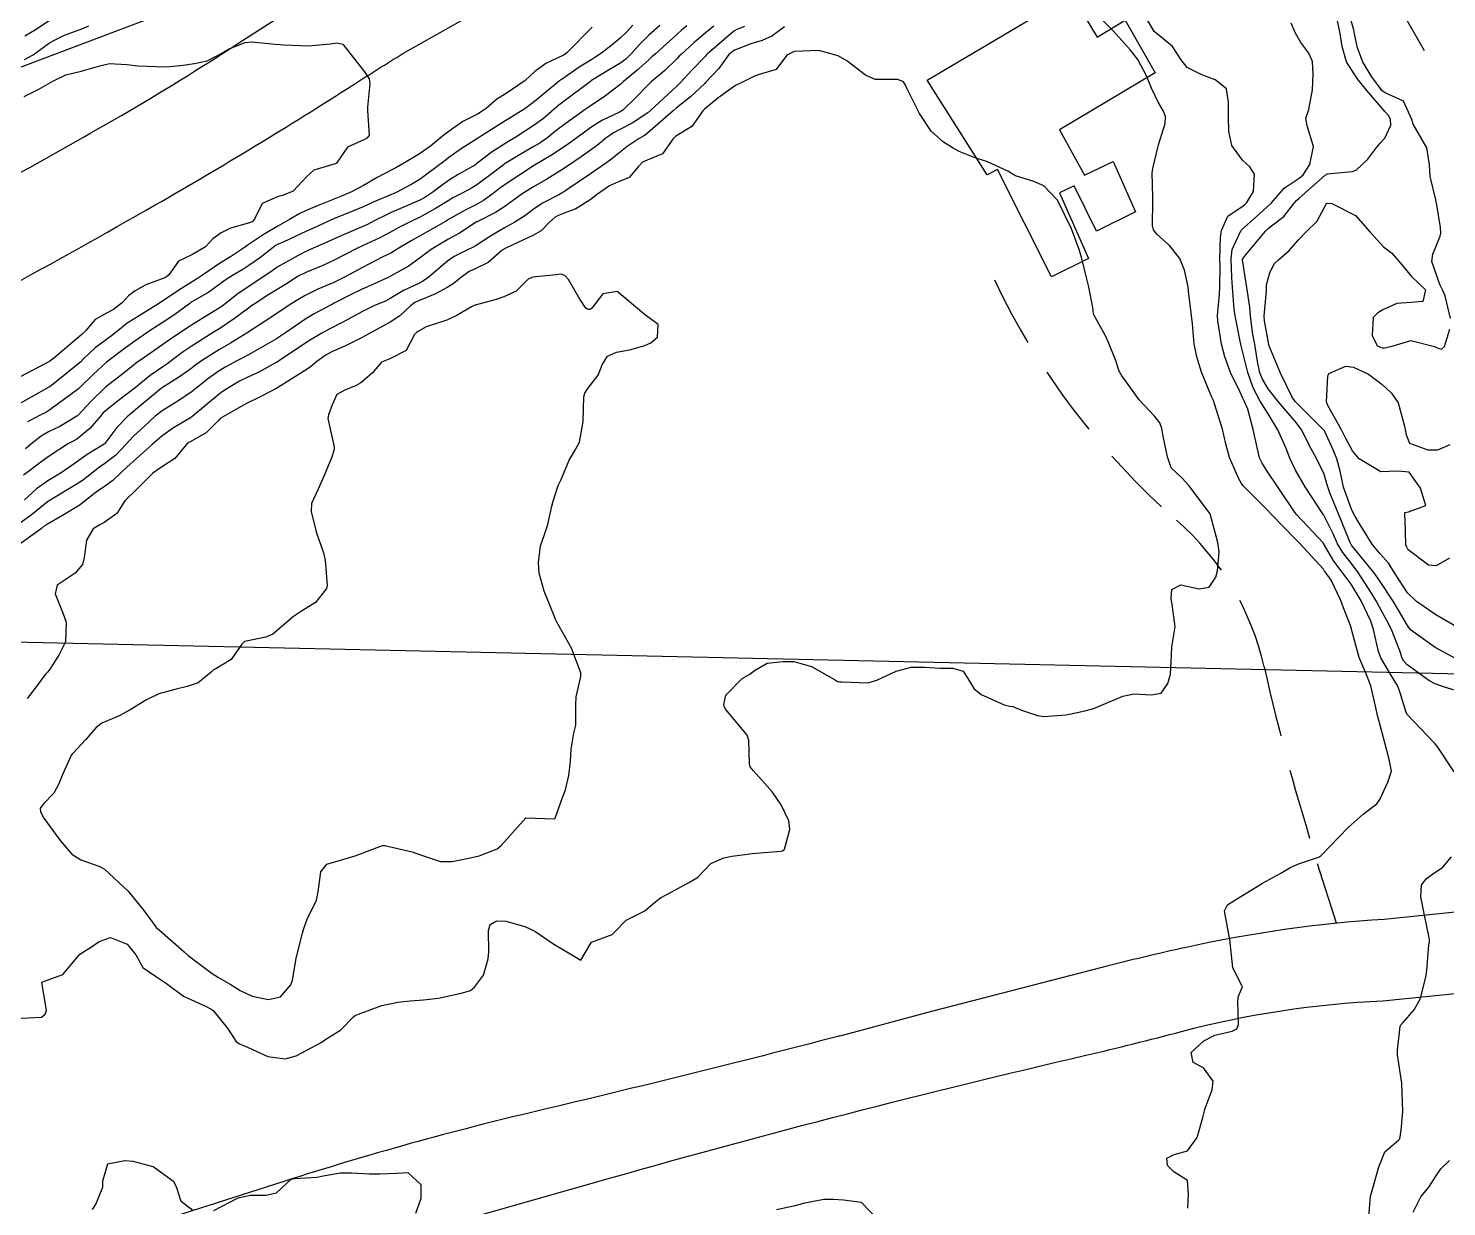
# Model space of a CAD drawing. Header units: metres. Extents: x 298520 to 308411, y 7433745 to 7450750.
# Drawn here: x 300466.6 to 300566.7, y 7445167.9 to 7445251 of the extents above; entities that cross this region are included whole.
import ezdxf

# ---------------------------------------------------------------- set-up
doc = ezdxf.new("R2010")
doc.units = ezdxf.units.M
doc.header["$LTSCALE"] = 10
doc.linetypes.add('CONTINUO', pattern=[0])
doc.linetypes.add('DASHED', pattern=[0.75, 0.5, -0.25])
for name, color, linetype in [('Curvas de Nivel 1m', 11, 'Continuous'), ('Curvas de Nivel 5m', 15, 'Continuous'), ('Edificações', 30, 'Continuous'), ('TEXTO', 45, 'Continuous'), ('Vias Primárias', 230, 'Continuous'), ('Vias Secundárias', 230, 'DASHED')]:
    doc.layers.add(name, color=color, linetype=linetype)

msp = doc.modelspace()

# ---------------------------------------------------------------- linework, layer by layer
at = {"layer": 'Curvas de Nivel 1m', "flags": 128}
for points, elevation in [([(300566.94, 7445230.56), (300566.56, 7445232.16), (300566.37, 7445232.57), (300566.17, 7445232.95), (300565.62, 7445234.58), (300565.68, 7445235.09), (300566.21, 7445236.37), (300566.26, 7445236.57), (300566.22, 7445236.96), (300565.97, 7445238.57), (300565.89, 7445238.93), (300565.49, 7445240.58), (300565.45, 7445241.4), (300565.27, 7445242.58), (300564.31, 7445244.25), (300564.2, 7445244.59), (300563.61, 7445245.89), (300562.33, 7445246.46), (300562.11, 7445246.62), (300561.38, 7445247.59), (300560.76, 7445248.64), (300560.37, 7445249.64), (300560.15, 7445250.64), (300560.11, 7445250.92), (300559.59, 7445252.65)], 677), ([(300466.37, 7445250.49), (300467.16, 7445250.97), (300468.32, 7445251.74)], 678), ([(300548.4, 7445167.78), (300548.45, 7445168.77), (300548.37, 7445169.74), (300547.42, 7445170.35), (300546.98, 7445170.79), (300546.93, 7445171.3), (300547.43, 7445171.57), (300548.39, 7445171.82), (300549.06, 7445172.77), (300549.47, 7445174.18), (300549.58, 7445174.65), (300549.61, 7445174.76), (300550.11, 7445176.13), (300550.19, 7445176.75), (300549.51, 7445177.68), (300548.79, 7445178.05), (300548.65, 7445178.77), (300549.53, 7445179.59), (300550.31, 7445179.98), (300551.54, 7445180.28), (300551.85, 7445180.43), (300551.98, 7445180.74), (300551.92, 7445182.38), (300551.99, 7445182.73), (300552.26, 7445183.41), (300551.59, 7445184.74), (300551.36, 7445186.74), (300551.29, 7445187.08), (300551, 7445188.75), (300551.21, 7445189.18), (300551.65, 7445189.47), (300553.66, 7445190.71), (300554.96, 7445191.41), (300555.68, 7445191.84), (300556.27, 7445192.1), (300557.69, 7445192.56), (300557.75, 7445192.61), (300557.8, 7445192.67), (300559.71, 7445194.64), (300560.77, 7445195.59), (300561.73, 7445196.31), (300561.94, 7445196.62), (300562.52, 7445197.84), (300562.76, 7445198.61), (300562.6, 7445199.44), (300562.31, 7445200.61), (300561.81, 7445202.47), (300561.77, 7445202.62), (300561.75, 7445202.69), (300561.32, 7445204.63), (300560.95, 7445205.52), (300560.48, 7445206.63), (300559.98, 7445208.54), (300559.96, 7445208.64), (300559.89, 7445208.9), (300559.39, 7445210.14), (300559.2, 7445210.65), (300558.51, 7445212.08), (300558.1, 7445212.67), (300558.03, 7445212.76), (300557.94, 7445212.89), (300556.27, 7445214.69), (300555.96, 7445215.02), (300554.33, 7445216.71), (300553.98, 7445217.07), (300552.31, 7445218.74), (300552.18, 7445218.91), (300552.01, 7445219.24), (300551.35, 7445220.75), (300551.09, 7445221.7), (300550.84, 7445222.75), (300550.29, 7445224.53), (300550.21, 7445224.76), (300550.08, 7445225.05), (300549.37, 7445226.77), (300549.03, 7445227.85), (300548.86, 7445228.77), (300548.73, 7445230.18), (300548.66, 7445230.77), (300548.44, 7445232.49), (300548.42, 7445232.78), (300548.18, 7445233.97), (300547.84, 7445234.79), (300547.11, 7445235.71), (300546.21, 7445236.5), (300545.98, 7445236.81), (300545.92, 7445237.11), (300545.93, 7445238.81), (300545.93, 7445239.13), (300545.9, 7445240.81), (300545.94, 7445241.14), (300546.28, 7445242.62), (300546.33, 7445242.81), (300546.8, 7445244.3), (300546.84, 7445244.8), (300546.69, 7445245.18), (300546.32, 7445245.82), (300545.85, 7445246.81), (300545.49, 7445247.68), (300544.88, 7445248.82), (300544.37, 7445249.47), (300543.14, 7445250.84), (300542.39, 7445251.59)], 673), ([(300567.18, 7445198.56), (300566.05, 7445200.3), (300565.82, 7445200.57), (300565.78, 7445200.62), (300563.91, 7445202.59), (300563.81, 7445202.76), (300563.38, 7445204.15), (300563.21, 7445204.6), (300562.69, 7445205.46), (300562.02, 7445206.62), (300561.86, 7445207.06), (300561.5, 7445208.62), (300561.31, 7445209.2), (300560.63, 7445210.63), (300559.92, 7445211.8), (300559.29, 7445212.65), (300558.71, 7445213.43), (300557.98, 7445214.67), (300557.97, 7445214.69), (300557.95, 7445214.72), (300556.09, 7445216.69), (300555.98, 7445216.83), (300554.73, 7445218.7), (300554.01, 7445219.78), (300553.65, 7445220.34), (300553.47, 7445220.72), (300553.19, 7445221.88), (300553.01, 7445222.73), (300552.64, 7445224.16), (300552.37, 7445224.74), (300552.28, 7445224.94), (300552.08, 7445225.39), (300551.41, 7445226.75), (300551.02, 7445227.84), (300550.79, 7445228.75), (300550.51, 7445230.39), (300550.5, 7445230.76), (300550.65, 7445232.27), (300550.67, 7445232.75), (300550.68, 7445234.26), (300550.67, 7445234.76), (300550.7, 7445236.26), (300550.77, 7445236.75), (300551.22, 7445237.76), (300552.24, 7445238.46), (300552.41, 7445238.57), (300552.56, 7445238.74), (300553.04, 7445239.52), (300553.1, 7445240.73), (300552.78, 7445241.25), (300552.27, 7445241.72), (300551.5, 7445242.75), (300551.3, 7445243.75), (300551.27, 7445244.75), (300551.28, 7445245.8), (300551.14, 7445246.75), (300550.34, 7445247.39), (300549.35, 7445247.77), (300548.36, 7445248.26), (300547.94, 7445248.79), (300547.33, 7445249.75), (300546.38, 7445250.51), (300546.04, 7445250.81), (300545.52, 7445251.69)], 674), ([(300567.28, 7445206.56), (300565.86, 7445207.33), (300564.12, 7445208.59), (300563.89, 7445208.88), (300563.27, 7445209.97), (300562.89, 7445210.61), (300561.92, 7445212.07), (300561.53, 7445212.62), (300559.95, 7445214.56), (300559.92, 7445214.6), (300559.9, 7445214.64), (300559.34, 7445216.02), (300559.07, 7445216.65), (300558.42, 7445218.24), (300558.27, 7445218.67), (300558.22, 7445218.88), (300558.01, 7445219.56), (300557.47, 7445220.68), (300556.97, 7445221.62), (300556.44, 7445222.68), (300556.05, 7445223.22), (300554.77, 7445224.7), (300554.08, 7445225.59), (300553.66, 7445226.28), (300553.49, 7445226.72), (300553.32, 7445227.51), (300553.12, 7445228.73), (300552.97, 7445229.57), (300552.82, 7445230.73), (300552.77, 7445231.35), (300552.56, 7445232.73), (300552.25, 7445234.68), (300552.27, 7445234.74), (300552.47, 7445235.01), (300553.89, 7445236.71), (300554.05, 7445236.88), (300554.22, 7445237.01), (300555.18, 7445237.75), (300555.91, 7445238.69), (300556.06, 7445238.87), (300556.25, 7445239.03), (300558.09, 7445240.66), (300558.26, 7445240.76), (300559.99, 7445240.92), (300560.27, 7445241.01), (300561.11, 7445241.8), (300561.74, 7445242.63), (300561.98, 7445242.93), (300562.29, 7445243.28), (300562.73, 7445244.19), (300562.71, 7445244.61), (300562.57, 7445244.87), (300562.32, 7445245.13), (300561.04, 7445246.63), (300560.34, 7445247.49), (300559.59, 7445248.65), (300559.29, 7445249.73), (300559.15, 7445250.65), (300558.83, 7445252.23)], 676), ([(300519.96, 7445251.12), (300519.05, 7445250.46), (300518.37, 7445250.17), (300517.59, 7445249.93), (300516.37, 7445249.46), (300516.02, 7445249.17), (300515.33, 7445248.2), (300514.39, 7445247.19), (300514.33, 7445247.13), (300513.33, 7445246.2), (300512.31, 7445245.38), (300512.11, 7445245.21), (300510.3, 7445243.62), (300510.07, 7445243.46), (300509.7, 7445243.25), (300508.86, 7445242.68), (300508.28, 7445242.21), (300507.75, 7445241.79), (300507.03, 7445241.27), (300506.57, 7445240.97), (300506.26, 7445240.76), (300504.53, 7445239.59), (300504.24, 7445239.39), (300504.19, 7445239.36), (300504.09, 7445239.31), (300502.88, 7445238.68), (300502.23, 7445238.24), (300501.71, 7445237.85), (300500.93, 7445237.35), (300500.21, 7445236.94), (300499.21, 7445236.36), (300498.2, 7445235.69), (300498, 7445235.58), (300497.6, 7445235.39), (300496.66, 7445234.92), (300496.18, 7445234.59), (300494.8, 7445233.42), (300494.43, 7445233.16), (300494.17, 7445233.03), (300493.07, 7445232.53), (300492.15, 7445231.96), (300491.82, 7445231.78), (300491.04, 7445231.47), (300490.14, 7445231.03), (300489.16, 7445230.47), (300488.13, 7445229.95), (300487.83, 7445229.8), (300487.31, 7445229.51), (300486.56, 7445229.07), (300486.12, 7445228.79), (300484.27, 7445227.55), (300484.17, 7445227.48), (300484.1, 7445227.44), (300482.88, 7445226.77), (300482.09, 7445226.42), (300481.52, 7445226.14), (300480.61, 7445225.58), (300480.29, 7445225.37), (300480.07, 7445225.21), (300478.15, 7445223.62), (300478.1, 7445223.58), (300478.05, 7445223.55), (300476.85, 7445222.83), (300476.03, 7445222.24), (300475.71, 7445221.96), (300475.36, 7445221.65), (300474.01, 7445220.46), (300473.59, 7445220.09), (300473.17, 7445219.68), (300472.57, 7445219.11), (300471.99, 7445218.69), (300471.4, 7445218.29), (300470.64, 7445217.7), (300470.28, 7445217.41), (300469.98, 7445217.21), (300469.03, 7445216.66), (300467.96, 7445216.05), (300467.77, 7445215.93), (300467.54, 7445215.74), (300465.94, 7445214.59)], 673), ([(300517.13, 7445251.15), (300516.59, 7445250.95), (300516.38, 7445250.82), (300514.5, 7445249.19), (300514.43, 7445249.12), (300514.36, 7445249.03), (300513.45, 7445248.1), (300512.62, 7445247.21), (300512.48, 7445247.06), (300512.33, 7445246.93), (300510.53, 7445245.24), (300510.31, 7445245.06), (300509.22, 7445244.34), (300508.3, 7445243.86), (300507.9, 7445243.66), (300507.36, 7445243.27), (300506.77, 7445242.79), (300506.28, 7445242.42), (300505.61, 7445241.95), (300504.65, 7445241.3), (300504.26, 7445241.05), (300503.2, 7445240.38), (300502.25, 7445239.84), (300501.46, 7445239.34), (300500.75, 7445238.83), (300500.23, 7445238.46), (300499.56, 7445238.03), (300498.27, 7445237.38), (300498.23, 7445237.36), (300498.21, 7445237.35), (300497.03, 7445236.57), (300496.2, 7445236.12), (300495.03, 7445235.42), (300494.19, 7445234.78), (300493.4, 7445234.22), (300492.17, 7445233.53), (300492.01, 7445233.45), (300490.75, 7445232.88), (300490.16, 7445232.62), (300489.39, 7445232.25), (300488.14, 7445231.61), (300488.07, 7445231.57), (300487.93, 7445231.5), (300486.78, 7445230.87), (300486.13, 7445230.47), (300484.75, 7445229.54), (300484.12, 7445229.12), (300483.13, 7445228.54), (300482.11, 7445227.97), (300481.85, 7445227.83), (300481.37, 7445227.58), (300480.54, 7445227.14), (300480.09, 7445226.87), (300479.35, 7445226.33), (300478.43, 7445225.61), (300478.07, 7445225.34), (300477.04, 7445224.65), (300476.06, 7445224.03), (300475.56, 7445223.65), (300474.78, 7445222.92), (300474.03, 7445222.24), (300473.75, 7445221.95), (300473.51, 7445221.68), (300472.78, 7445220.92), (300472.01, 7445220.31), (300471.64, 7445220.06), (300471.18, 7445219.7), (300470.52, 7445219.18), (300469.99, 7445218.83), (300468.16, 7445217.74), (300468.05, 7445217.67), (300467.98, 7445217.62), (300466.94, 7445216.77), (300465.96, 7445216.06)], 674), ([(300506.38, 7445251.1), (300504.62, 7445249.31), (300504.48, 7445249.19), (300504.36, 7445249.14), (300503.13, 7445248.55), (300502.34, 7445247.97), (300502.01, 7445247.66), (300501.66, 7445247.34), (300500.32, 7445246.43), (300499.66, 7445246.02), (300498.91, 7445245.37), (300498.57, 7445245.12), (300498.31, 7445244.97), (300497.26, 7445244.44), (300496.3, 7445243.77), (300495.84, 7445243.41), (300494.99, 7445242.71), (300494.27, 7445242.21), (300493.78, 7445241.92), (300492.99, 7445241.44), (300492.53, 7445241.18), (300492.26, 7445241.05), (300491.22, 7445240.5), (300490.25, 7445239.93), (300489.42, 7445239.48), (300488.6, 7445239.13), (300488.24, 7445238.99), (300487.17, 7445238.57), (300486.22, 7445238.17), (300485.78, 7445237.97), (300485.04, 7445237.54), (300484.21, 7445237.07), (300483.26, 7445236.51), (300482.2, 7445235.8), (300482.06, 7445235.71), (300481.87, 7445235.57), (300480.87, 7445234.9), (300480.18, 7445234.47), (300478.9, 7445233.61), (300478.47, 7445233.32), (300478.17, 7445233.13), (300477.23, 7445232.56), (300476.15, 7445231.83), (300476.03, 7445231.75), (300475.87, 7445231.64), (300474.13, 7445230.56), (300473.59, 7445230.21), (300472.92, 7445229.68), (300472.48, 7445229.33), (300472.12, 7445229.06), (300471.34, 7445228.47), (300470.52, 7445227.71), (300470.31, 7445227.5), (300470.1, 7445227.32), (300469.21, 7445226.6), (300468.14, 7445225.74), (300468.07, 7445225.7), (300466.82, 7445225), (300466.06, 7445224.58)], 679), ([(300513.07, 7445251.2), (300512.7, 7445250.89), (300512.38, 7445250.61), (300510.86, 7445249.23), (300510.6, 7445249), (300510.36, 7445248.77), (300509.55, 7445248.04), (300508.59, 7445247.26), (300508.45, 7445247.14), (300508.33, 7445247.03), (300507.34, 7445246.25), (300506.32, 7445245.57), (300505.89, 7445245.29), (300504.3, 7445244.14), (300503.83, 7445243.78), (300503.25, 7445243.32), (300502.69, 7445242.93), (300502.28, 7445242.68), (300501.42, 7445242.19), (300500.26, 7445241.48), (300500.19, 7445241.43), (300500.1, 7445241.36), (300499.05, 7445240.58), (300498.25, 7445239.99), (300497.88, 7445239.75), (300497.21, 7445239.39), (300496.57, 7445239.06), (300496.23, 7445238.86), (300495.34, 7445238.3), (300494.22, 7445237.68), (300494.05, 7445237.6), (300493.69, 7445237.44), (300492.71, 7445236.94), (300492.21, 7445236.66), (300491.41, 7445236.24), (300490.19, 7445235.68), (300489.78, 7445235.48), (300488.18, 7445234.66), (300487.39, 7445234.29), (300486.18, 7445233.8), (300485.65, 7445233.53), (300484.75, 7445232.96), (300484.16, 7445232.6), (300483.52, 7445232.19), (300482.55, 7445231.57), (300482.3, 7445231.4), (300482.14, 7445231.28), (300481.17, 7445230.54), (300480.13, 7445229.85), (300479.72, 7445229.6), (300478.11, 7445228.57), (300477.54, 7445228.19), (300476.79, 7445227.63), (300476.39, 7445227.34), (300476.1, 7445227.15), (300475.21, 7445226.53), (300474.16, 7445225.67), (300474.07, 7445225.6), (300472.98, 7445224.77), (300472.06, 7445224.03), (300471.88, 7445223.87), (300471.73, 7445223.69), (300470.96, 7445222.78), (300470.03, 7445222.04), (300469.82, 7445221.92), (300469.44, 7445221.72), (300468.01, 7445220.8), (300467.41, 7445220.34), (300466.64, 7445219.75), (300466.27, 7445219.49)], 676), ([(300466.35, 7445248.83), (300466.96, 7445249.15), (300467.77, 7445249.75), (300468.12, 7445249.99), (300468.37, 7445250.13), (300469.17, 7445250.53), (300470.38, 7445250.99), (300470.88, 7445251.2)], 679), ([(300511.16, 7445251.23), (300510.38, 7445250.53), (300509.73, 7445249.88), (300509.17, 7445249.25), (300508.77, 7445248.85), (300508.35, 7445248.54), (300507.55, 7445248.06), (300506.33, 7445247.33), (300506.31, 7445247.31), (300506.27, 7445247.28), (300504.32, 7445245.82), (300504.03, 7445245.59), (300503.72, 7445245.32), (300502.96, 7445244.67), (300502.3, 7445244.18), (300501.01, 7445243.35), (300500.56, 7445243.08), (300500.29, 7445242.93), (300499.33, 7445242.32), (300498.26, 7445241.49), (300498.2, 7445241.44), (300498.11, 7445241.38), (300496.94, 7445240.71), (300496.25, 7445240.28), (300495.08, 7445239.42), (300494.59, 7445239.08), (300494.23, 7445238.89), (300493.21, 7445238.46), (300492.22, 7445238.03), (300491.83, 7445237.85), (300491.05, 7445237.46), (300490.5, 7445237.17), (300490.21, 7445237.04), (300489.4, 7445236.68), (300488.2, 7445236.16), (300487.74, 7445235.96), (300486.72, 7445235.51), (300486.36, 7445235.35), (300486.19, 7445235.27), (300485.65, 7445234.99), (300484.18, 7445234.17), (300483.81, 7445233.92), (300483.29, 7445233.56), (300482.62, 7445233.11), (300482.16, 7445232.81), (300481.42, 7445232.31), (300480.5, 7445231.59), (300480.3, 7445231.43), (300480.14, 7445231.32), (300479.41, 7445230.88), (300478.13, 7445230.09), (300477.85, 7445229.9), (300477.44, 7445229.63), (300476.65, 7445229.1), (300476.11, 7445228.72), (300474.59, 7445227.66), (300474.3, 7445227.46), (300474.1, 7445227.31), (300473.18, 7445226.58), (300472.07, 7445225.71), (300471.05, 7445224.72), (300470.12, 7445223.71), (300470.09, 7445223.68), (300470.05, 7445223.65), (300468.83, 7445222.94), (300468.04, 7445222.55), (300467.52, 7445222.26), (300466.88, 7445221.75), (300466.42, 7445221.35)], 677), ([(300509.25, 7445251.25), (300508.85, 7445250.79), (300508.37, 7445250.32), (300507.79, 7445249.85), (300507.05, 7445249.27), (300506.64, 7445249), (300506.36, 7445248.83), (300505.41, 7445248.23), (300504.34, 7445247.49), (300504.23, 7445247.42), (300504.09, 7445247.31), (300503.12, 7445246.53), (300502.32, 7445245.85), (300501.63, 7445245.34), (300500.3, 7445244.51), (300499.6, 7445244.07), (300498.51, 7445243.38), (300498.38, 7445243.29), (300498.29, 7445243.24), (300497.16, 7445242.51), (300496.27, 7445241.9), (300495.99, 7445241.68), (300495.65, 7445241.41), (300494.25, 7445240.39), (300493.66, 7445240.03), (300492.56, 7445239.45), (300492.35, 7445239.34), (300492.24, 7445239.3), (300490.95, 7445238.75), (300490.23, 7445238.42), (300489.56, 7445238.14), (300488.21, 7445237.6), (300488.14, 7445237.57), (300488, 7445237.5), (300486.78, 7445236.94), (300486.2, 7445236.68), (300484.63, 7445235.97), (300484.2, 7445235.77), (300484.06, 7445235.69), (300483.88, 7445235.55), (300482.93, 7445234.81), (300482.18, 7445234.29), (300481.74, 7445234.01), (300481.02, 7445233.58), (300480.51, 7445233.25), (300480.16, 7445232.99), (300479.35, 7445232.4), (300478.14, 7445231.72), (300478.08, 7445231.68), (300478, 7445231.62), (300476.94, 7445230.83), (300476.13, 7445230.29), (300475.14, 7445229.65), (300474.12, 7445228.95), (300473.38, 7445228.41), (300472.41, 7445227.69), (300472.23, 7445227.55), (300472.1, 7445227.44), (300471.19, 7445226.59), (300470.27, 7445225.71), (300470.17, 7445225.61), (300470.07, 7445225.52), (300469.27, 7445224.93), (300468.06, 7445224.05), (300467.86, 7445223.93), (300467.49, 7445223.75), (300466.55, 7445223.25)], 678), ([(300466.11, 7445181.19), (300467.55, 7445181.25), (300467.81, 7445181.48), (300467.89, 7445181.74), (300467.57, 7445183.74), (300469.04, 7445184.26), (300469.58, 7445184.89), (300470.25, 7445185.71), (300471.07, 7445186.22), (300471.61, 7445186.6), (300472.42, 7445186.88), (300473.6, 7445186.4), (300474.19, 7445185.66), (300474.7, 7445184.77), (300475.58, 7445184.14), (300476.37, 7445183.63), (300477.56, 7445182.75), (300479.12, 7445182.04), (300479.55, 7445181.8), (300479.67, 7445181.71), (300479.78, 7445181.6), (300480.71, 7445180.41), (300481.26, 7445179.57), (300481.39, 7445179.44), (300481.52, 7445179.38), (300481.86, 7445179.23), (300483.51, 7445178.49), (300484.73, 7445178.32), (300485.51, 7445178.52), (300487.31, 7445179.5), (300487.43, 7445179.59), (300487.53, 7445179.65), (300488.65, 7445180.37), (300489.55, 7445181.28), (300489.66, 7445181.37), (300489.9, 7445181.47), (300491.56, 7445182.08), (300492.69, 7445182.31), (300493.56, 7445182.42), (300494.5, 7445182.49), (300495.56, 7445182.59), (300497.14, 7445182.96), (300497.57, 7445183.06), (300497.8, 7445183.14), (300498.08, 7445183.37), (300498.72, 7445184.23), (300499.06, 7445185.37), (300499.09, 7445185.88), (300499.08, 7445187.37), (300499.2, 7445187.79), (300499.63, 7445188.06), (300500.31, 7445188.03), (300501.63, 7445187.65), (300502.34, 7445187.32), (300503.61, 7445186.46), (300505.59, 7445185.29), (300506.35, 7445186.54), (300507.62, 7445187.01), (300507.8, 7445187.08), (300507.96, 7445187.26), (300508.78, 7445188.1), (300509.64, 7445188.53), (300510.1, 7445188.77), (300510.64, 7445189.23), (300511.2, 7445189.67), (300511.65, 7445189.92), (300513.25, 7445190.78), (300513.66, 7445191.01), (300513.78, 7445191.08), (300513.9, 7445191.19), (300514.77, 7445192.09), (300515.68, 7445192.51), (300516.23, 7445192.61), (300517.69, 7445192.8), (300517.99, 7445192.84), (300519.69, 7445192.96), (300519.82, 7445192.99), (300519.96, 7445193.12), (300520.32, 7445194.5), (300520.27, 7445195.11), (300519.73, 7445196.25), (300519.11, 7445197.13), (300517.76, 7445198.63), (300517.54, 7445198.92), (300517.49, 7445199.14), (300517.44, 7445200.81), (300517.31, 7445201.15), (300515.81, 7445202.97), (300515.7, 7445203.17), (300515.67, 7445203.32), (300515.82, 7445203.98), (300516.98, 7445205.15), (300517.52, 7445205.46), (300517.84, 7445205.72), (300518.74, 7445206.24), (300519.85, 7445206.36), (300520.62, 7445206.34), (300521.85, 7445205.99), (300523.49, 7445205.08), (300523.69, 7445204.93), (300523.83, 7445204.92), (300523.99, 7445204.91), (300525.83, 7445204.85), (300526.47, 7445205.04), (300527.84, 7445205.68), (300528.89, 7445205.96), (300529.84, 7445205.96), (300530.95, 7445205.88), (300531.84, 7445205.89), (300532.56, 7445205.68), (300533.01, 7445204.96), (300533.31, 7445204.44), (300533.82, 7445204.03), (300535.46, 7445203.29), (300535.82, 7445203.21), (300536.07, 7445203.18), (300536.68, 7445202.92), (300537.81, 7445202.54), (300538.24, 7445202.46), (300539.81, 7445202.6), (300540.05, 7445202.64), (300541.14, 7445202.87), (300541.67, 7445203.01), (300541.81, 7445203.06), (300542.16, 7445203.2), (300543.82, 7445203.91), (300544.59, 7445204.06), (300545.82, 7445203.99), (300546.52, 7445204.11), (300547, 7445204.8), (300547.19, 7445205.45), (300547.26, 7445206.8), (300547.27, 7445207.39), (300547.51, 7445208.79), (300547.33, 7445210.22), (300547.23, 7445210.79), (300547.28, 7445211.42), (300547.92, 7445211.77), (300549.2, 7445211.49), (300549.92, 7445211.6), (300550.37, 7445212.31), (300550.5, 7445212.75), (300550.62, 7445214.08), (300550.53, 7445214.75), (300549.97, 7445216.76), (300548.47, 7445218.78), (300548.01, 7445219.28), (300547.24, 7445220.02), (300546.96, 7445220.8), (300546.7, 7445222.14), (300546.56, 7445222.8), (300546.44, 7445223.18), (300546.06, 7445223.65), (300544.97, 7445224.82), (300544.09, 7445226.05), (300543.75, 7445226.5), (300543.57, 7445226.84), (300543.31, 7445227.63), (300542.81, 7445228.85), (300542.59, 7445229.32), (300542.14, 7445230.12), (300541.76, 7445230.86), (300541.7, 7445231.32), (300541.4, 7445232.87), (300541.13, 7445233.92), (300540.91, 7445234.87), (300540.73, 7445235.41), (300540.21, 7445236.88), (300539.22, 7445238.89), (300538.25, 7445239.9), (300537.55, 7445240.21), (300536.26, 7445240.62), (300535.7, 7445240.94), (300534.27, 7445241.61), (300533.33, 7445241.9), (300532.28, 7445242.33), (300531.86, 7445242.56), (300531.16, 7445242.99), (300530.29, 7445243.77), (300529.48, 7445245.01), (300528.6, 7445246.75), (300528.48, 7445247.02), (300528.34, 7445247.25), (300527.96, 7445247.41), (300526.34, 7445247.42), (300525.68, 7445247.72), (300524.36, 7445248.72), (300523.74, 7445249.08), (300522.37, 7445249.45), (300520.64, 7445249.39), (300520.36, 7445249.25), (300520.28, 7445249.21), (300520.13, 7445249.12), (300519.37, 7445248.11), (300518.34, 7445247.82), (300517.84, 7445247.65), (300516.85, 7445247.15), (300516.51, 7445246.98), (300516.33, 7445246.87), (300515.25, 7445246.1), (300514.31, 7445245.31), (300514.25, 7445245.26), (300514.2, 7445245.19), (300513.41, 7445244.09), (300512.29, 7445243.41), (300512.08, 7445243.21), (300511.34, 7445242.16), (300510.27, 7445241.72), (300509.94, 7445241.57), (300509.63, 7445241.25), (300509, 7445240.51), (300508.25, 7445240.2), (300507.61, 7445239.91), (300506.7, 7445239.28), (300506.44, 7445239.07), (300506.24, 7445238.92), (300505.23, 7445238.29), (300504.22, 7445237.92), (300503.8, 7445237.73), (300503.35, 7445237.32), (300502.8, 7445236.73), (300502.2, 7445236.4), (300500.43, 7445235.59), (300500.19, 7445235.47), (300500.13, 7445235.42), (300500.05, 7445235.36), (300499.05, 7445234.51), (300498.18, 7445234.08), (300497.71, 7445233.86), (300497.08, 7445233.39), (300496.58, 7445232.99), (300496.16, 7445232.73), (300495.3, 7445232.27), (300494.15, 7445231.8), (300493.89, 7445231.69), (300493.58, 7445231.44), (300492.83, 7445230.74), (300492.13, 7445230.3), (300490.64, 7445229.47), (300490.12, 7445229.18), (300488.99, 7445228.62), (300488.11, 7445228.25), (300487.62, 7445227.99), (300486.97, 7445227.51), (300486.49, 7445227.12), (300486.09, 7445226.86), (300485.27, 7445226.35), (300484.07, 7445225.6), (300484.04, 7445225.59), (300483.97, 7445225.55), (300482.73, 7445224.9), (300482.06, 7445224.58), (300481.41, 7445224.22), (300480.31, 7445223.59), (300480.15, 7445223.49), (300480.05, 7445223.37), (300479.15, 7445222.49), (300478.03, 7445221.86), (300477.87, 7445221.78), (300477.72, 7445221.62), (300476.96, 7445220.68), (300476.01, 7445220.06), (300475.41, 7445219.65), (300473.99, 7445218.23), (300473.7, 7445217.96), (300473.42, 7445217.68), (300472.86, 7445216.79), (300471.96, 7445216.15), (300471.66, 7445215.99), (300471.19, 7445215.7), (300470.73, 7445214.91), (300470.56, 7445213.7), (300470.44, 7445213.19), (300469.92, 7445212.58), (300468.65, 7445211.73), (300468.5, 7445211.13), (300469.08, 7445209.72), (300469.28, 7445209.12), (300469.25, 7445207.73), (300468.77, 7445206.81), (300468.09, 7445205.74), (300467.97, 7445205.6), (300467.83, 7445205.45), (300467.11, 7445204.46), (300466.54, 7445203.75)], 672), ([(300567.8, 7445208.55), (300565.89, 7445209.64), (300564.54, 7445210.58), (300563.91, 7445211.2), (300562.98, 7445212.6), (300562.59, 7445213.26), (300561.95, 7445213.98), (300561.4, 7445214.63), (300560.49, 7445216.12), (300560.18, 7445216.64), (300559.98, 7445217.03), (300559.39, 7445218.65), (300559.15, 7445219.79), (300558.92, 7445220.66), (300558.66, 7445221.29), (300558.04, 7445222.63), (300558.03, 7445222.65), (300556.07, 7445224.59), (300555.98, 7445224.69), (300555.76, 7445225.01), (300554.95, 7445226.7), (300554.12, 7445228.67), (300554.11, 7445228.71), (300553.81, 7445230.38), (300553.79, 7445230.72), (300553.96, 7445232.51), (300553.95, 7445232.71), (300553.95, 7445232.93), (300554.18, 7445233.78), (300554.49, 7445234.41), (300554.8, 7445234.7), (300555.55, 7445235.35), (300556.21, 7445236.11), (300556.78, 7445236.68), (300557.51, 7445237.39), (300558.19, 7445238.66), (300558.24, 7445238.69), (300558.57, 7445238.66), (300560.23, 7445237.81), (300561.27, 7445236.63), (300562.2, 7445235.61), (300562.77, 7445235.19), (300563.29, 7445234.6), (300564.18, 7445233.51), (300565.16, 7445232.58), (300564.99, 7445231.74), (300564.15, 7445231.69), (300563.15, 7445231.6), (300562.15, 7445231.16), (300561.81, 7445230.96), (300561.48, 7445230.63), (300561.41, 7445229.34), (300561.77, 7445228.62), (300562.12, 7445228.48), (300562.27, 7445228.47), (300562.82, 7445228.61), (300564.13, 7445228.99), (300565.8, 7445228.57), (300566.12, 7445228.43), (300566.3, 7445228.38), (300566.5, 7445228.57), (300566.89, 7445229.8)], 677), ([(300566.85, 7445213.65), (300565.93, 7445213.11), (300565.37, 7445213.14), (300563.95, 7445214.23), (300563.82, 7445214.46), (300563.79, 7445214.59), (300563.74, 7445216.36), (300563.7, 7445216.59), (300563.71, 7445216.86), (300563.98, 7445216.92), (300565.2, 7445217.36), (300564.82, 7445218.58), (300564.01, 7445219.71), (300563.2, 7445219.79), (300562.01, 7445219.73), (300560.49, 7445220.64), (300560.03, 7445221.21), (300559.52, 7445222.13), (300559.26, 7445222.65), (300558.26, 7445224.47), (300558.19, 7445224.66), (300558.27, 7445226.48), (300558.36, 7445226.66), (300559.56, 7445227.19), (300560.1, 7445227.11), (300561.14, 7445226.63), (300562.09, 7445225.92), (300562.76, 7445225.29), (300563.24, 7445224.6), (300563.69, 7445222.96), (300563.75, 7445222.59), (300563.8, 7445222.35), (300564.03, 7445221.75), (300565.33, 7445221.28), (300566.03, 7445221.28), (300566.92, 7445221.67)], 678), ([(300561.15, 7445166.85), (300561.3, 7445168.62), (300561.32, 7445168.71), (300561.41, 7445169.02), (300561.77, 7445170.27), (300561.86, 7445170.62), (300562.3, 7445171.76), (300563.29, 7445172.6), (300563.37, 7445172.68), (300563.46, 7445173.28), (300563.56, 7445174.6), (300563.5, 7445176.6), (300563.19, 7445178.6), (300563.19, 7445178.94), (300563.39, 7445180.6), (300563.44, 7445180.71), (300563.55, 7445180.83), (300564.37, 7445181.78), (300564.82, 7445182.58), (300565.22, 7445184.2), (300565.26, 7445184.58), (300565.41, 7445186.37), (300565.44, 7445186.57), (300565.44, 7445186.75), (300565.07, 7445188.58), (300564.83, 7445189.76), (300564.89, 7445190.58), (300565.22, 7445191.03), (300565.67, 7445191.34), (300566.4, 7445191.85), (300567, 7445192.56)], 674), ([(300478.23, 7445167.61), (300477.39, 7445168.25), (300477.07, 7445169.3), (300476.87, 7445169.63), (300475.42, 7445170.7), (300474.01, 7445171.07), (300473.42, 7445171.12), (300472.21, 7445170.89), (300471.85, 7445169.69), (300471.84, 7445169.25), (300471.39, 7445168.1), (300471.11, 7445167.69)], 672), ([(300493.96, 7445167.42), (300494.32, 7445168.5), (300494.32, 7445169.42), (300493.42, 7445170.28), (300492.62, 7445170.24), (300491.41, 7445170.19), (300490.69, 7445170.19), (300489.41, 7445170.25), (300488.64, 7445170.26), (300487.41, 7445170.03), (300486.97, 7445169.95), (300485.41, 7445169.85), (300485.14, 7445169.8), (300484.84, 7445169.54), (300484.09, 7445168.85), (300483.39, 7445168.68), (300482.28, 7445168.68), (300481.39, 7445168.5), (300479.69, 7445167.6)], 672), ([(300526.48, 7445167.04), (300525.39, 7445168.19), (300524.11, 7445168.35), (300523.4, 7445168.39), (300522.72, 7445168.4), (300521.39, 7445168.14), (300520.58, 7445167.92), (300519.39, 7445167.66)], 672)]:
    msp.add_lwpolyline(points, dxfattribs=dict(at, elevation=elevation))
at = {"layer": 'Curvas de Nivel 1m', "elevation": 671, "flags": 128}
msp.add_lwpolyline([(300504.46, 7445233.59), (300504.18, 7445233.67), (300503.86, 7445233.63), (300502.17, 7445233.47), (300501.88, 7445233.33), (300501.03, 7445232.47), (300500.15, 7445232.09), (300499.62, 7445231.9), (300498.14, 7445231.49), (300498.06, 7445231.46), (300497.88, 7445231.38), (300496.8, 7445230.73), (300496.13, 7445230.44), (300494.68, 7445229.97), (300494.13, 7445229.65), (300493.99, 7445229.56), (300493.86, 7445229.43), (300493.26, 7445228.29), (300492.11, 7445227.71), (300491.54, 7445227.46), (300490.86, 7445226.7), (300490.08, 7445226.01), (300489.74, 7445225.82), (300488.95, 7445225.49), (300488.39, 7445225.18), (300488.06, 7445224.45), (300487.8, 7445223.76), (300487.74, 7445223.5), (300488.03, 7445222.22), (300488.19, 7445221.5), (300488.18, 7445221.34), (300488.02, 7445220.77), (300487.64, 7445219.87), (300487.5, 7445219.51), (300487.04, 7445218.46), (300486.6, 7445217.51), (300486.56, 7445216.93), (300486.91, 7445215.51), (300487.44, 7445214.01), (300487.55, 7445213.5), (300487.7, 7445211.71), (300487.66, 7445211.5), (300486.88, 7445210.52), (300485.89, 7445209.91), (300485.32, 7445209.53), (300483.87, 7445208.28), (300483.37, 7445208.06), (300481.86, 7445207.77), (300481.68, 7445207.57), (300480.93, 7445206.5), (300479.84, 7445205.84), (300479.68, 7445205.76), (300479.51, 7445205.6), (300478.59, 7445204.85), (300477.82, 7445204.59), (300477.05, 7445204.4), (300475.82, 7445204.06), (300474.95, 7445203.65), (300473.81, 7445202.93), (300472.98, 7445202.5), (300471.8, 7445201.99), (300471.4, 7445201.7), (300470.66, 7445200.83), (300469.77, 7445199.88), (300469.69, 7445199.8), (300469.65, 7445199.72), (300469.05, 7445198.43), (300468.76, 7445197.73), (300468.41, 7445197.06), (300467.72, 7445196.33), (300467.46, 7445196), (300467.48, 7445195.74), (300467.71, 7445195.31), (300468.87, 7445193.73), (300469.68, 7445192.75), (300470.32, 7445192.35), (300471.67, 7445191.89), (300472, 7445191.69), (300473.65, 7445190.14), (300474.07, 7445189.66), (300474.77, 7445188.79), (300475.6, 7445187.64), (300475.62, 7445187.61), (300475.87, 7445187.39), (300477.6, 7445185.86), (300477.9, 7445185.62), (300479.58, 7445184.35), (300480.03, 7445184.05), (300480.85, 7445183.58), (300481.3, 7445183.3), (300481.57, 7445183.13), (300482.4, 7445182.73), (300483.56, 7445182.5), (300484.41, 7445182.69), (300485.14, 7445183.53), (300485.25, 7445183.86), (300485.54, 7445185.53), (300485.55, 7445185.57), (300485.6, 7445185.79), (300485.96, 7445187.19), (300486.06, 7445187.52), (300486.29, 7445188.18), (300486.94, 7445189.51), (300487.07, 7445190.09), (300487.24, 7445191.51), (300487.68, 7445192.06), (300488.79, 7445192.38), (300489.68, 7445192.63), (300491.61, 7445193.37), (300491.69, 7445193.38), (300491.76, 7445193.38), (300493.69, 7445192.93), (300494.43, 7445192.67), (300495.68, 7445192.24), (300496.52, 7445192.24), (300497.68, 7445192.48), (300498.42, 7445192.64), (300499.69, 7445193.14), (300499.96, 7445193.36), (300501.71, 7445195.33), (300503.71, 7445195.26), (300503.75, 7445195.28), (300503.77, 7445195.31), (300504.29, 7445196.75), (300504.5, 7445197.3), (300504.75, 7445198.3), (300504.86, 7445199.3), (300504.9, 7445200.17), (300505.1, 7445201.3), (300505.23, 7445201.86), (300505.24, 7445203.3), (300505.25, 7445203.86), (300505.59, 7445205.29), (300505.58, 7445205.55), (300504.93, 7445207.3), (300503.88, 7445209.18), (300503.81, 7445209.31), (300503.75, 7445209.45), (300503.01, 7445211.32), (300502.66, 7445212.58), (300502.6, 7445213.32), (300502.75, 7445214.52), (300503.02, 7445215.32), (300503.27, 7445216.01), (300503.55, 7445217.31), (300503.63, 7445217.67), (300504, 7445218.78), (300504.17, 7445219.14), (300504.26, 7445219.31), (300504.77, 7445220.55), (300505.22, 7445221.3), (300505.49, 7445221.83), (300505.76, 7445223.28), (300505.81, 7445225.03), (300505.87, 7445225.28), (300506.08, 7445225.62), (300506.81, 7445226.55), (300507.1, 7445227.27), (300507.47, 7445227.9), (300508.11, 7445228.17), (300509.03, 7445228.33), (300510.11, 7445228.65), (300510.52, 7445228.83), (300511, 7445229.23), (300511.04, 7445230.13), (300510.14, 7445230.78), (300509.58, 7445231.25), (300508.16, 7445232.46), (300507.14, 7445232.29), (300506.36, 7445231.28), (300506.24, 7445231.18), (300506.14, 7445231.18), (300506.06, 7445231.2), (300505.94, 7445231.28), (300505.52, 7445231.92), (300504.71, 7445233.3)], close=True, dxfattribs=at)
at = {"layer": 'Curvas de Nivel 5m', "flags": 128}
for points, elevation in [([(300567.83, 7445204.13), (300566.45, 7445204.56), (300565.84, 7445204.78), (300565.4, 7445205.01), (300563.85, 7445206.15), (300563.64, 7445206.38), (300563.53, 7445206.59), (300563.35, 7445207.11), (300562.76, 7445208.61), (300562.47, 7445209.2), (300561.9, 7445210.23), (300561.68, 7445210.62), (300561.36, 7445211.18), (300560.43, 7445212.64), (300559.94, 7445213.26), (300559.33, 7445214.03), (300558.96, 7445214.65), (300558.65, 7445215.35), (300557.99, 7445216.67), (300557.97, 7445216.69), (300556.68, 7445218.68), (300556.01, 7445219.84), (300555.6, 7445220.69), (300555.34, 7445221.39), (300554.76, 7445222.7), (300554.06, 7445223.83), (300553.5, 7445224.72), (300553.01, 7445225.65), (300552.63, 7445226.73), (300552.15, 7445228.71), (300552.14, 7445228.74), (300552.14, 7445228.76), (300552.12, 7445228.84), (300551.74, 7445230.74), (300551.68, 7445231.21), (300551.55, 7445232.75), (300551.51, 7445233.41), (300551.45, 7445234.75), (300551.53, 7445235.42), (300552.15, 7445236.74), (300552.18, 7445236.78), (300552.21, 7445236.82), (300553.23, 7445237.73), (300554.24, 7445238.64), (300554.28, 7445238.67), (300554.31, 7445238.71), (300555.21, 7445239.75), (300556.26, 7445240.46), (300556.53, 7445240.69), (300557.01, 7445241.42), (300557.27, 7445242.68), (300556.83, 7445244.15), (300556.73, 7445244.68), (300556.93, 7445245.29), (300557.2, 7445246.68), (300557.24, 7445247.78), (300557.19, 7445248.68), (300556.94, 7445249.26), (300556.38, 7445250.03), (300556, 7445250.69), (300555.7, 7445251.38)], 675), ([(300514.96, 7445251.18), (300514.38, 7445250.7), (300513.57, 7445250), (300512.68, 7445249.21), (300512.52, 7445249.05), (300512.36, 7445248.87), (300511.52, 7445248.05), (300510.55, 7445247.24), (300510.33, 7445247.04), (300509.44, 7445246.13), (300508.56, 7445245.26), (300508.42, 7445245.15), (300508.31, 7445245.1), (300507.07, 7445244.51), (300506.3, 7445244.03), (300505.3, 7445243.29), (300504.72, 7445242.87), (300504.28, 7445242.57), (300503.52, 7445242.07), (300502.26, 7445241.33), (300500.25, 7445240), (300499.87, 7445239.74), (300499.41, 7445239.37), (300498.73, 7445238.88), (300498.23, 7445238.6), (300497.42, 7445238.2), (300496.21, 7445237.5), (300496.15, 7445237.47), (300496.04, 7445237.4), (300494.2, 7445236.35), (300493.61, 7445236.02), (300492.63, 7445235.45), (300492.37, 7445235.27), (300492.19, 7445235.17), (300491.62, 7445234.89), (300490.18, 7445234.15), (300488.96, 7445233.49), (300488.45, 7445233.22), (300488.17, 7445233.09), (300487.04, 7445232.63), (300486.15, 7445232.17), (300485.74, 7445231.93), (300485.08, 7445231.54), (300484.14, 7445230.91), (300483.33, 7445230.36), (300482.12, 7445229.59), (300482.1, 7445229.57), (300480.88, 7445228.82), (300480.11, 7445228.36), (300478.9, 7445227.61), (300478.44, 7445227.28), (300478.09, 7445227.01), (300477.29, 7445226.43), (300476.07, 7445225.69), (300476.05, 7445225.67), (300476.01, 7445225.64), (300474.06, 7445224.01), (300473.87, 7445223.86), (300473.64, 7445223.67), (300472.85, 7445222.87), (300472.02, 7445221.74), (300472, 7445221.71), (300471.97, 7445221.69), (300470.77, 7445220.95), (300470.01, 7445220.41), (300469.01, 7445219.72), (300468, 7445219.1), (300467.2, 7445218.54), (300466.34, 7445217.76)], 675), ([(300466.32, 7445246.21), (300467.35, 7445246.73), (300468.34, 7445247.29), (300469.26, 7445247.73), (300470.34, 7445248), (300471.66, 7445248.38), (300472.35, 7445248.54), (300473.57, 7445248.46), (300474.34, 7445248.37), (300475.67, 7445248.32), (300476.34, 7445248.3), (300477.54, 7445248.43), (300478.35, 7445248.53), (300479.23, 7445248.73), (300480.36, 7445249.32), (300480.52, 7445249.43), (300480.82, 7445249.59), (300481.92, 7445250.02), (300482.37, 7445250.06), (300484.02, 7445249.9), (300484.37, 7445249.88), (300484.67, 7445249.85), (300486.37, 7445249.78), (300487.94, 7445249.93), (300488.37, 7445250.01), (300488.79, 7445249.91), (300489.13, 7445249.49), (300490.34, 7445247.95), (300490.67, 7445247.47), (300490.7, 7445247.1), (300490.53, 7445245.47), (300490.55, 7445245.23), (300490.66, 7445243.47), (300490.49, 7445243.27), (300490.29, 7445243.16), (300489.12, 7445242.64), (300488.36, 7445241.5), (300488.26, 7445241.46), (300486.76, 7445241.01), (300486.25, 7445240.54), (300485.29, 7445239.53), (300484.55, 7445239.23), (300484.24, 7445239.16), (300483.12, 7445238.67), (300482.57, 7445237.57), (300482.41, 7445237.38), (300482.22, 7445237.31), (300480.87, 7445236.92), (300480.21, 7445236.59), (300479.63, 7445236.17), (300479.11, 7445235.61), (300478.19, 7445235.06), (300477.22, 7445234.59), (300476.52, 7445233.64), (300476.34, 7445233.47), (300476.17, 7445233.39), (300474.9, 7445232.93), (300474.16, 7445232.5), (300473.69, 7445232.14), (300473.26, 7445231.68), (300472.63, 7445231.19), (300472.14, 7445230.93), (300471.34, 7445230.49), (300470.67, 7445229.7), (300470.4, 7445229.42), (300470.12, 7445229.18), (300468.39, 7445227.74), (300468.23, 7445227.61), (300468.1, 7445227.52), (300466.94, 7445226.91), (300466.08, 7445226.46)], 680), ([(300564.3, 7445167.5), (300564.85, 7445168.58), (300565.41, 7445169.26), (300565.93, 7445170.06), (300566.24, 7445170.56), (300566.85, 7445171.14)], 675)]:
    msp.add_lwpolyline(points, dxfattribs=dict(at, elevation=elevation))
at = {"layer": 'Edificações'}
msp.add_lwpolyline([(300530.02, 7445247.37), (300540.21, 7445253.4), (300542, 7445250.4), (300543.99, 7445251.59), (300546.1, 7445247.89), (300539.36, 7445243.86), (300541.11, 7445240.67), (300543.14, 7445241.63), (300544.71, 7445238.08), (300541.96, 7445236.72), (300540.38, 7445239.92), (300539.35, 7445239.41), (300541.39, 7445234.78), (300538.78, 7445233.48), (300534.99, 7445241.06), (300534.26, 7445240.69)], close=True, dxfattribs=at)
at = {"layer": 'TEXTO', "linetype": 'CONTINUO'}
for p, q in [((300409.12, 7445226.77), (300607.66, 7445301.81)), ((300406.89, 7445209.04), (300633.46, 7445204.03))]:
    msp.add_line(p, q, dxfattribs=at)
at = {"layer": 'Vias Primárias'}
for points in [[(300235.82, 7445157.79), (300291.04, 7445176.31), (300317.86, 7445185.28), (300326.27, 7445188.62, 0.008245), (300330.31, 7445190.3, -0.029567), (300337.71, 7445193.02, 0.007888), (300352.93, 7445197.87), (300376.38, 7445205.49), (300385.7, 7445209.1, -0.03526), (300397.19, 7445212.63, 0.008686), (300410.92, 7445216.07, 0.041531), (300426.46, 7445221.67, -0.003573), (300435.5, 7445225.72, 0.014859), (300455.8, 7445235.38, 0.013134), (300473.18, 7445244.88, 0.013282), (300481.4, 7445249.95), (300493.82, 7445257.93, 0.013115), (300508.5, 7445267.92, 0.009229), (300524.92, 7445280.2, 0.023134), (300543.67, 7445296.21, -0.007653), (300555.75, 7445307.19, -0.004504), (300563.01, 7445313.48)], [(300337.68, 7445185.9, -0.004959), (300349.99, 7445189.88, 0.007202), (300368.57, 7445195.97), (300383.13, 7445200.88), (300393.08, 7445204.54, -0.043421), (300401.95, 7445206.95, 0.046486), (300419.85, 7445211.93, 0.010421), (300438.7, 7445219.58, 0.017614), (300453.9, 7445226.76, 0.011096), (300475.56, 7445238.56, 0.012398), (300489.57, 7445247.06, -0.005552), (300493.04, 7445249.24), (300513.85, 7445260.97), (300518.25, 7445263.57), (300532.52, 7445274.83, -0.124511), (300538.53, 7445277.74, -0.225743), (300549.96, 7445274.95), (300551.26, 7445273.89), (300553.1, 7445271.23), (300561.68, 7445255.41), (300565.08, 7445249.45)], [(300585.38, 7445190.54), (300572.74, 7445189.24), (300562.26, 7445188.16, 0.038335), (300548.28, 7445186.18, 0.009112), (300542.33, 7445184.76), (300530.33, 7445181.66), (300523.86, 7445179.92, -0.003498), (300523.72, 7445179.9, -0.005719), (300502.57, 7445174.65, 0.019545), (300484.65, 7445169.67), (300454.43, 7445159.99, 0.025166)], [(300491.35, 7445165.27), (300507.7, 7445169.92, -0.012154), (300541.2, 7445178.57, 0.007677), (300547.95, 7445180.25, -0.054434), (300562.17, 7445182.41), (300587.47, 7445184.98)]]:
    msp.add_lwpolyline(points, format="xyb", dxfattribs=at)
at = {"layer": 'Vias Secundárias'}
msp.add_lwpolyline([(300558.89, 7445187.88), (300557.56, 7445192.08, -0.02101), (300553.79, 7445205.97, 0.158396), (300547.61, 7445216.32, -0.101802), (300534.76, 7445233.27, 2.400964)], format="xyb", dxfattribs=at)

doc.saveas('drawing.dxf')
